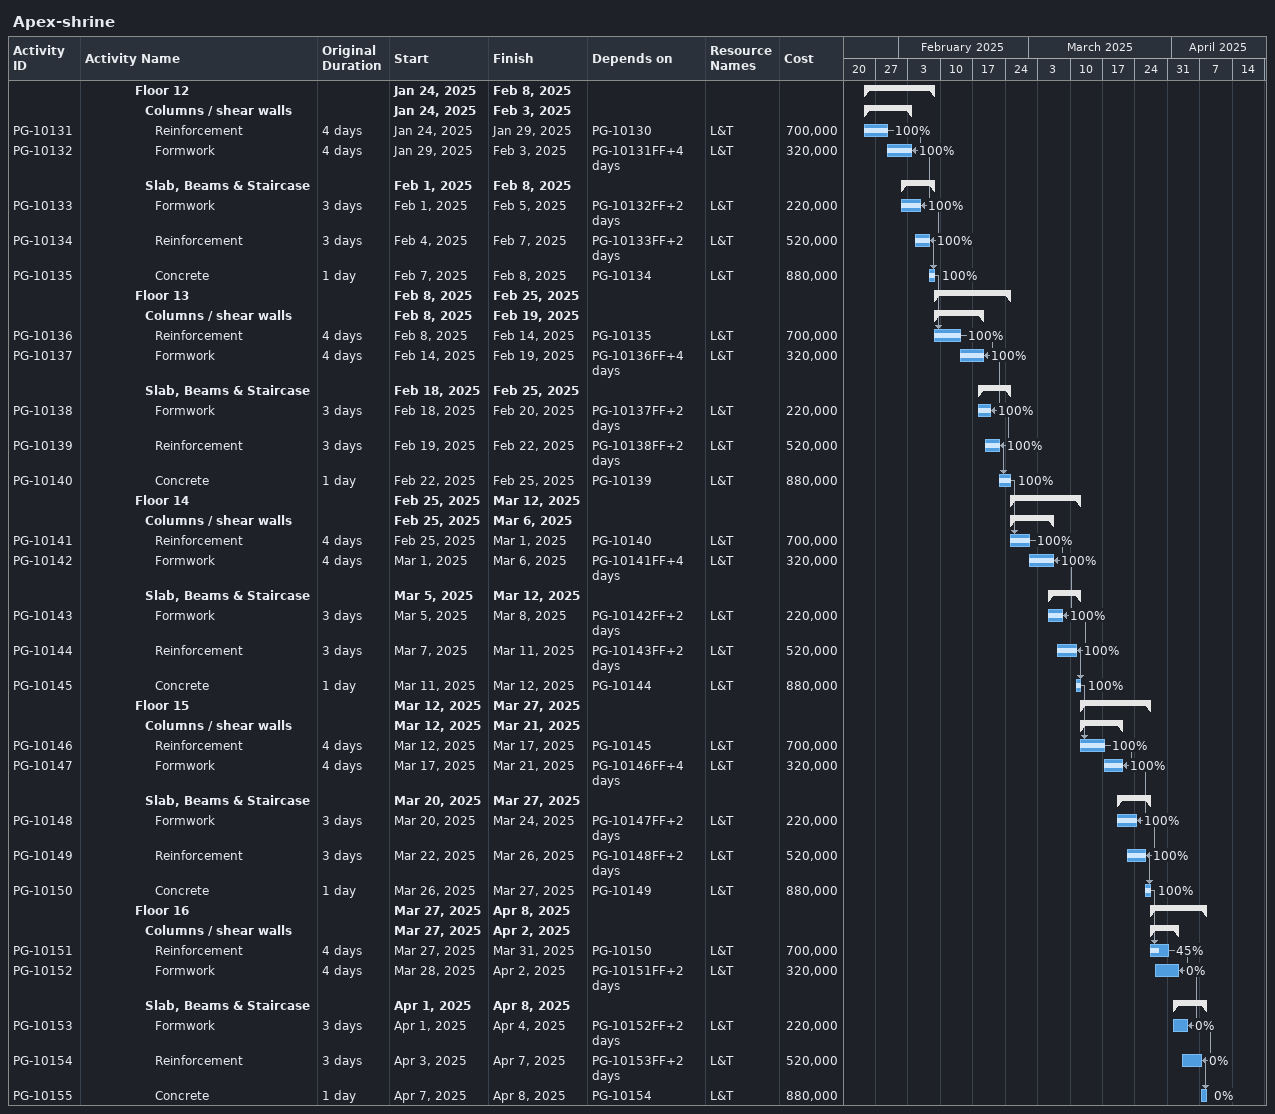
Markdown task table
Apex-shrine

| ID | Level | Task | Original duration | Start | Finish | Predecessors | Resources | % complete | Cost |
|---|---|---|---|---|---|---|---|---|---|
|  | 6 | **Floor 12** |  | 2025-01-24 | 2025-02-08 |  |  |  |  |
|  | 7 | **Columns / shear walls** |  | 2025-01-24 | 2025-02-03 |  |  |  |  |
| PG-10131 | 8 | Reinforcement | 4d | 2025-01-24 | 2025-01-29 | PG-10130 | L&T | 100 | 700000 |
| PG-10132 | 8 | Formwork | 4d | 2025-01-29 | 2025-02-03 | PG-10131FF+4d | L&T | 100 | 320000 |
|  | 7 | **Slab, Beams & Staircase** |  | 2025-02-01 | 2025-02-08 |  |  |  |  |
| PG-10133 | 8 | Formwork | 3d | 2025-02-01 | 2025-02-05 | PG-10132FF+2d | L&T | 100 | 220000 |
| PG-10134 | 8 | Reinforcement | 3d | 2025-02-04 | 2025-02-07 | PG-10133FF+2d | L&T | 100 | 520000 |
| PG-10135 | 8 | Concrete | 1d | 2025-02-07 | 2025-02-08 | PG-10134 | L&T | 100 | 880000 |
|  | 6 | **Floor 13** |  | 2025-02-08 | 2025-02-25 |  |  |  |  |
|  | 7 | **Columns / shear walls** |  | 2025-02-08 | 2025-02-19 |  |  |  |  |
| PG-10136 | 8 | Reinforcement | 4d | 2025-02-08 | 2025-02-14 | PG-10135 | L&T | 100 | 700000 |
| PG-10137 | 8 | Formwork | 4d | 2025-02-14 | 2025-02-19 | PG-10136FF+4d | L&T | 100 | 320000 |
|  | 7 | **Slab, Beams & Staircase** |  | 2025-02-18 | 2025-02-25 |  |  |  |  |
| PG-10138 | 8 | Formwork | 3d | 2025-02-18 | 2025-02-20 | PG-10137FF+2d | L&T | 100 | 220000 |
| PG-10139 | 8 | Reinforcement | 3d | 2025-02-19 | 2025-02-22 | PG-10138FF+2d | L&T | 100 | 520000 |
| PG-10140 | 8 | Concrete | 1d | 2025-02-22 | 2025-02-25 | PG-10139 | L&T | 100 | 880000 |
|  | 6 | **Floor 14** |  | 2025-02-25 | 2025-03-12 |  |  |  |  |
|  | 7 | **Columns / shear walls** |  | 2025-02-25 | 2025-03-06 |  |  |  |  |
| PG-10141 | 8 | Reinforcement | 4d | 2025-02-25 | 2025-03-01 | PG-10140 | L&T | 100 | 700000 |
| PG-10142 | 8 | Formwork | 4d | 2025-03-01 | 2025-03-06 | PG-10141FF+4d | L&T | 100 | 320000 |
|  | 7 | **Slab, Beams & Staircase** |  | 2025-03-05 | 2025-03-12 |  |  |  |  |
| PG-10143 | 8 | Formwork | 3d | 2025-03-05 | 2025-03-08 | PG-10142FF+2d | L&T | 100 | 220000 |
| PG-10144 | 8 | Reinforcement | 3d | 2025-03-07 | 2025-03-11 | PG-10143FF+2d | L&T | 100 | 520000 |
| PG-10145 | 8 | Concrete | 1d | 2025-03-11 | 2025-03-12 | PG-10144 | L&T | 100 | 880000 |
|  | 6 | **Floor 15** |  | 2025-03-12 | 2025-03-27 |  |  |  |  |
|  | 7 | **Columns / shear walls** |  | 2025-03-12 | 2025-03-21 |  |  |  |  |
| PG-10146 | 8 | Reinforcement | 4d | 2025-03-12 | 2025-03-17 | PG-10145 | L&T | 100 | 700000 |
| PG-10147 | 8 | Formwork | 4d | 2025-03-17 | 2025-03-21 | PG-10146FF+4d | L&T | 100 | 320000 |
|  | 7 | **Slab, Beams & Staircase** |  | 2025-03-20 | 2025-03-27 |  |  |  |  |
| PG-10148 | 8 | Formwork | 3d | 2025-03-20 | 2025-03-24 | PG-10147FF+2d | L&T | 100 | 220000 |
| PG-10149 | 8 | Reinforcement | 3d | 2025-03-22 | 2025-03-26 | PG-10148FF+2d | L&T | 100 | 520000 |
| PG-10150 | 8 | Concrete | 1d | 2025-03-26 | 2025-03-27 | PG-10149 | L&T | 100 | 880000 |
|  | 6 | **Floor 16** |  | 2025-03-27 | 2025-04-08 |  |  |  |  |
|  | 7 | **Columns / shear walls** |  | 2025-03-27 | 2025-04-02 |  |  |  |  |
| PG-10151 | 8 | Reinforcement | 4d | 2025-03-27 | 2025-03-31 | PG-10150 | L&T | 45 | 700000 |
| PG-10152 | 8 | Formwork | 4d | 2025-03-28 | 2025-04-02 | PG-10151FF+2d | L&T | 0 | 320000 |
|  | 7 | **Slab, Beams & Staircase** |  | 2025-04-01 | 2025-04-08 |  |  |  |  |
| PG-10153 | 8 | Formwork | 3d | 2025-04-01 | 2025-04-04 | PG-10152FF+2d | L&T | 0 | 220000 |
| PG-10154 | 8 | Reinforcement | 3d | 2025-04-03 | 2025-04-07 | PG-10153FF+2d | L&T | 0 | 520000 |
| PG-10155 | 8 | Concrete | 1d | 2025-04-07 | 2025-04-08 | PG-10154 | L&T | 0 | 880000 |
